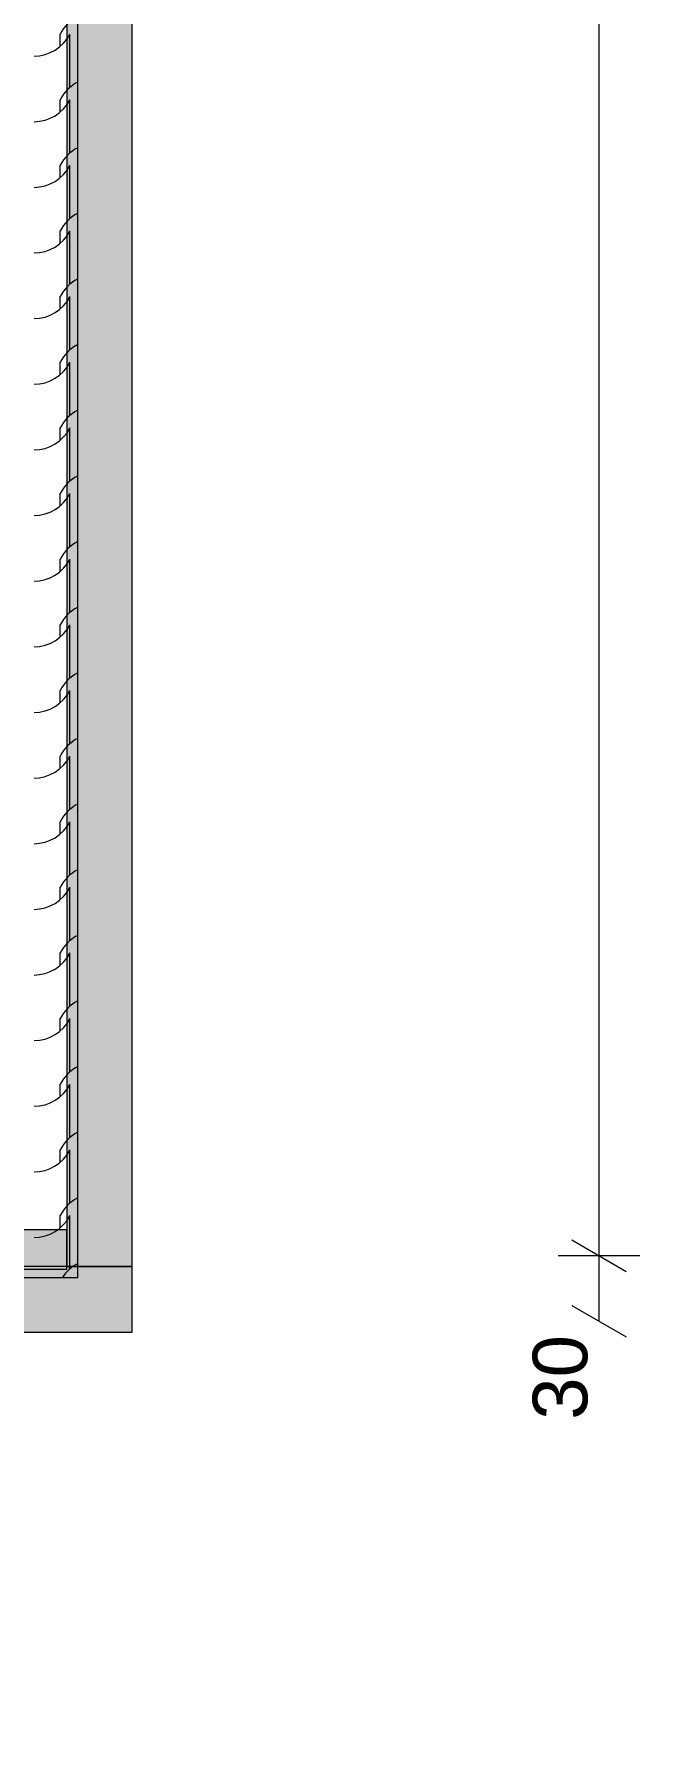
# Model space of a CAD drawing. Header units: feet. Extents: x 2791058 to 2855058, y -67651 to -26651.
# Drawn here: x 2835218 to 2837993, y -51758 to -43962 of the extents above; entities that cross this region are included whole.
import ezdxf

# ---------------------------------------------------------------- set-up
doc = ezdxf.new("R2010")
doc.units = ezdxf.units.FT
doc.header["$MEASUREMENT"] = 0
doc.layers.add('Dimensioning - General', color=7, linetype='Continuous')
doc.layers.add('Exterior walls', color=7, linetype='Continuous')
for name, color, linetype, lineweight in [('Dimensioning - General_Pen_No__1', 7, 'Continuous', 0), ('Exterior walls_Pen_No__1', 7, 'Continuous', 0), ('Structural - Bearing_Pen_No__1', 7, 'Continuous', 0), ('Structural - Bearing_Pen_No__13', 54, 'Continuous', 0)]:
    doc.layers.add(name, color=color, linetype=linetype, lineweight=lineweight)
doc.layers.add('Exterior walls_Pen_No__85', color=7, linetype='Continuous', lineweight=0, true_color=0x80c2ff)
doc.layers.add('Structural - Bearing_Pen_No__82', color=7, linetype='Continuous', lineweight=0, true_color=0xaaaaaa)
doc.styles.add('GENERATED_STYLE_2', font='arial.ttf')
doc.dimstyles.new('GENERATED_STYLE__1', dxfattribs={"dimtxt": 250, "dimasz": 190, "dimexe": 0.18, "dimexo": 3, "dimgap": 0.09, "dimtad": 1, "dimlfac": 0.001, "dimzin": 0, "dimdsep": 46, "dimtxsty": 'GENERATED_STYLE_2', "dimblk": 'ARROWHEAD_2', "dimblk1": 'ARROWHEAD_2', "dimblk2": 'ARROWHEAD_2', "dimcen": 0.09, "dimclrd": 7, "dimclre": 7, "dimclrt": 7, "dimadec": 0, "dimazin": 0, "dimtfac": 1, "dimtdec": 4, "dimtmove": 0, "dimatfit": 3, "dimfxl": 1, "dimtolj": 1, "dimtzin": 0, "dimarcsym": 0})
doc.dimstyles.new('GENERATED_STYLE__2', dxfattribs={"dimtxt": 250, "dimasz": 190, "dimexe": 0.18, "dimexo": 3, "dimgap": 0.09, "dimtad": 1, "dimtih": 1, "dimtoh": 1, "dimlfac": 0.001, "dimzin": 0, "dimdsep": 46, "dimtxsty": 'GENERATED_STYLE_2', "dimblk": 'ARROWHEAD_2', "dimblk1": 'ARROWHEAD_2', "dimblk2": 'ARROWHEAD_2', "dimcen": 0.09, "dimclrd": 7, "dimclre": 7, "dimclrt": 7, "dimadec": 0, "dimazin": 0, "dimtfac": 1, "dimtdec": 4, "dimtmove": 0, "dimatfit": 3, "dimfxl": 1, "dimtolj": 1, "dimtzin": 0, "dimarcsym": 0})

# ---------------------------------------------------------------- blocks, each defined once
blk = doc.blocks.new('*X3', base_point=(2247653.8, -76425))
at = {"layer": 'Structural - Bearing_Pen_No__82', "color": 253, "linetype": 'Continuous', "lineweight": 0, "true_color": 0xaaaaaa}
for p, q in [((2835338.4, -44018.3), (2835338.4, -43962.3)), ((2835382.4, -44084.2), (2835382.4, -43962.3)), ((2835382.4, -44206.2), (2835382.4, -44084.2)), ((2835338.4, -44319), (2835338.4, -44263)), ((2835382.4, -44384.9), (2835382.4, -44263)), ((2835382.4, -44506.8), (2835382.4, -44384.9)), ((2835338.4, -44619.7), (2835338.4, -44563.6)), ((2835382.4, -44685.6), (2835382.4, -44563.6)), ((2835382.4, -44807.5), (2835382.4, -44685.6)), ((2835338.4, -44920.4), (2835338.4, -44864.3)), ((2835382.4, -44986.2), (2835382.4, -44864.3)), ((2835382.4, -45108.2), (2835382.4, -44986.2)), ((2835338.4, -45221), (2835338.4, -45165)), ((2835382.4, -45286.9), (2835382.4, -45165)), ((2835382.4, -45408.8), (2835382.4, -45286.9)), ((2835338.4, -45521.7), (2835338.4, -45465.6)), ((2835382.4, -45587.6), (2835382.4, -45465.6)), ((2835382.4, -45709.5), (2835382.4, -45587.6)), ((2835338.4, -45822.4), (2835338.4, -45766.3)), ((2835382.4, -45888.3), (2835382.4, -45766.3)), ((2835382.4, -46010.2), (2835382.4, -45888.3)), ((2835338.4, -46123), (2835338.4, -46067)), ((2835382.4, -46188.9), (2835382.4, -46067)), ((2835382.4, -46310.9), (2835382.4, -46188.9)), ((2835338.4, -46423.7), (2835338.4, -46367.7)), ((2835382.4, -46489.6), (2835382.4, -46367.7)), ((2835382.4, -46611.5), (2835382.4, -46489.6)), ((2835338.4, -46724.4), (2835338.4, -46668.3)), ((2835382.4, -46790.3), (2835382.4, -46668.3)), ((2835382.4, -46912.2), (2835382.4, -46790.3)), ((2835338.4, -47025.1), (2835338.4, -46969)), ((2835382.4, -47090.9), (2835382.4, -46969)), ((2835382.4, -47212.9), (2835382.4, -47090.9)), ((2835338.4, -47325.7), (2835338.4, -47269.7)), ((2835382.4, -47391.6), (2835382.4, -47269.7)), ((2835382.4, -47513.6), (2835382.4, -47391.6)), ((2835338.4, -47626.4), (2835338.4, -47570.3)), ((2835382.4, -47692.3), (2835382.4, -47570.3)), ((2835382.4, -47814.2), (2835382.4, -47692.3)), ((2835338.4, -47927.1), (2835338.4, -47871)), ((2835382.4, -47993), (2835382.4, -47871)), ((2835382.4, -48114.9), (2835382.4, -47993)), ((2835338.4, -48227.8), (2835338.4, -48171.7)), ((2835382.4, -48293.6), (2835382.4, -48171.7)), ((2835382.4, -48415.6), (2835382.4, -48293.6)), ((2835338.4, -48528.4), (2835338.4, -48472.4)), ((2835382.4, -48594.3), (2835382.4, -48472.4)), ((2835382.4, -48716.2), (2835382.4, -48594.3)), ((2835338.4, -48829.1), (2835338.4, -48773)), ((2835382.4, -48895), (2835382.4, -48773)), ((2835382.4, -49016.9), (2835382.4, -48895)), ((2835338.4, -49129.8), (2835338.4, -49073.7)), ((2835382.4, -49195.6), (2835382.4, -49073.7)), ((2835382.4, -49317.6), (2835382.4, -49195.6)), ((2835338.4, -49430.4), (2835338.4, -49374.4)), ((2835382.4, -49496.3), (2835382.4, -49374.4)), ((2835382.4, -49618.3), (2835382.4, -49496.3))]:
    blk.add_line(p, q, dxfattribs=at)
for centre, radius, start, end in [((2835502.7, -44044.9), 183.9, 117.35434, 153.29562), ((2835217.6, -43878.4), 184.9, 270.17051, 333.01148), ((2835502.7, -44345.6), 183.9, 117.35434, 153.29562), ((2835217.6, -44179), 184.9, 270.17051, 333.01148), ((2835502.7, -44646.2), 183.9, 117.35434, 153.29562), ((2835217.6, -44479.7), 184.9, 270.17051, 333.01148), ((2835502.7, -44946.9), 183.9, 117.35434, 153.29562), ((2835217.6, -44780.4), 184.9, 270.17051, 333.01148), ((2835502.7, -45247.6), 183.9, 117.35434, 153.29562), ((2835217.6, -45081), 184.9, 270.17051, 333.01148), ((2835502.7, -45548.3), 183.9, 117.35434, 153.29562), ((2835217.6, -45381.7), 184.9, 270.17051, 333.01148), ((2835502.7, -45848.9), 183.9, 117.35434, 153.29562), ((2835217.6, -45682.4), 184.9, 270.17051, 333.01148), ((2835502.7, -46149.6), 183.9, 117.35434, 153.29562), ((2835217.6, -45983.1), 184.9, 270.17051, 333.01148), ((2835502.7, -46450.3), 183.9, 117.35434, 153.29562), ((2835217.6, -46283.7), 184.9, 270.17051, 333.01148), ((2835502.7, -46751), 183.9, 117.35434, 153.29562), ((2835217.6, -46584.4), 184.9, 270.17051, 333.01148), ((2835502.7, -47051.6), 183.9, 117.35434, 153.29562), ((2835217.6, -46885.1), 184.9, 270.17051, 333.01148), ((2835502.7, -47352.3), 183.9, 117.35434, 153.29562), ((2835217.6, -47185.8), 184.9, 270.17051, 333.01148), ((2835502.7, -47653), 183.9, 117.35434, 153.29562), ((2835217.6, -47486.4), 184.9, 270.17051, 333.01148), ((2835502.7, -47953.6), 183.9, 117.35434, 153.29562), ((2835217.6, -47787.1), 184.9, 270.17051, 333.01148), ((2835502.7, -48254.3), 183.9, 117.35434, 153.29562), ((2835217.6, -48087.8), 184.9, 270.17051, 333.01148), ((2835502.7, -48555), 183.9, 117.35434, 153.29562), ((2835217.6, -48388.4), 184.9, 270.17051, 333.01148), ((2835502.7, -48855.7), 183.9, 117.35434, 153.29562), ((2835217.6, -48689.1), 184.9, 270.17051, 333.01148), ((2835502.7, -49156.3), 183.9, 117.35434, 153.29562), ((2835217.6, -48989.8), 184.9, 270.17051, 333.01148), ((2835502.7, -49457), 183.9, 117.35434, 153.29562), ((2835217.6, -49290.5), 184.9, 270.17051, 333.01148), ((2835502.7, -49757.7), 183.9, 117.35434, 147.37355)]:
    blk.add_arc(centre, radius, start, end, dxfattribs=at)
blk = doc.blocks.new('Fill_2', base_point=(2247653.8, -74225))
at = {"layer": 'Structural - Bearing_Pen_No__1', "color": 7, "linetype": 'Continuous', "lineweight": 0}
for p, q in [((2835418.2, -49658.5), (2835418.2, -43783.5)), ((2819418.2, -49658.5), (2835418.2, -49658.5))]:
    blk.add_line(p, q, dxfattribs=at)
at = {"layer": 'Structural - Bearing_Pen_No__82', "color": 253, "linetype": 'Continuous', "lineweight": 0, "true_color": 0xaaaaaa}
blk.add_blockref('*X3', (2247653.8, -76425), dxfattribs=at)
blk = doc.blocks.new('Wall_1', base_point=(2835368.2, -49620.1))
at = {"layer": 'Exterior walls_Pen_No__85', "linetype": 'Continuous', "lineweight": 0, "true_color": 0x80c2ff}
blk.add_hatch(color=151, dxfattribs=at).paths.add_polyline_path([(2831018.2, -49440.1), (2831018.2, -49620.1), (2835368.2, -49620.1), (2835368.2, -49440.1)])
at = {"layer": 'Exterior walls_Pen_No__1', "color": 7, "linetype": 'Continuous', "lineweight": 0, "flags": 128}
for points in [[(2835368.2, -49440.1), (2820018.2, -49440.1)], [(2835368.2, -49620.1), (2835368.2, -49440.1)], [(2820018.2, -49620.1), (2835368.2, -49620.1)]]:
    blk.add_lwpolyline(points, dxfattribs=at)
blk = doc.blocks.new('*D139', base_point=(2247653.8, -76425))
at = {"layer": 'Dimensioning - General_Pen_No__1', "color": 7, "linetype": 'Continuous', "lineweight": 0, "transparency": 16777216}
for p, q in [((2835668.2, -58979.1), (2835668.2, -59354.1)), ((2835596, -59291.6), (2835740.3, -59041.6)), ((2835668.2, -59166.6), (2820068.2, -59166.6)), ((2835790.4, -59166.6), (2835668.2, -59166.6))]:
    blk.add_line(p, q, dxfattribs=at)
blk = doc.blocks.new('ARROWHEAD_2')
at = {"color": 0, "linetype": 'Continuous', "lineweight": 0}
for p, q in [((-0.378, -0.655), (0.378, 0.655)), ((0, 0), (-1, 0))]:
    blk.add_line(p, q, dxfattribs=at)
blk = doc.blocks.new('*D140', base_point=(2247653.8, -76425))
at = {"layer": 'Dimensioning - General_Pen_No__1', "color": 7, "linetype": 'Continuous', "lineweight": 0, "transparency": 16777216}
for p, q in [((2820068.2, -58979.1), (2820068.2, -59354.1)), ((2819996, -59291.6), (2820140.3, -59041.6)), ((2835596, -59291.6), (2835740.3, -59041.6)), ((2820068.2, -59166.6), (2819768.2, -59166.6)), ((2835668.2, -59166.6), (2820068.2, -59166.6))]:
    blk.add_line(p, q, dxfattribs=at)
at = {"layer": 'Dimensioning - General_Pen_No__1', "color": 7, "lineweight": 0, "transparency": 16777216, "char_height": 250, "attachment_point": 7, "style": 'GENERATED_STYLE_2'}
for s, insert in [('\\A1;30', (2820140.4, -59116.6)), ('\\A1;15.60', (2827630.5, -59116.6))]:
    blk.add_mtext(s, dxfattribs=dict(at, insert=insert))
blk = doc.blocks.new('*D143', base_point=(2247653.8, -76425))
at = {"layer": 'Dimensioning - General_Pen_No__1', "color": 7, "linetype": 'Continuous', "lineweight": 0, "transparency": 16777216}
for p, q in [((2820068.2, -59739.1), (2820068.2, -60114.1)), ((2835668.2, -59739.1), (2835668.2, -60114.1)), ((2819996, -60051.6), (2820140.3, -59801.6)), ((2835596, -60051.6), (2835740.3, -59801.6)), ((2820068.2, -59926.6), (2803568.2, -59926.6)), ((2835668.2, -59926.6), (2820068.2, -59926.6)), ((2835790.4, -59926.6), (2835668.2, -59926.6))]:
    blk.add_line(p, q, dxfattribs=at)
at = {"layer": 'Dimensioning - General_Pen_No__1', "color": 7, "lineweight": 0, "transparency": 16777216, "insert": (2827440.7, -59876.6), "char_height": 250, "attachment_point": 7, "style": 'GENERATED_STYLE_2'}
blk.add_mtext('\\A1;15.60', dxfattribs=at)
blk = doc.blocks.new('*D151', base_point=(2247653.8, -76425))
at = {"layer": 'Dimensioning - General_Pen_No__1', "color": 7, "linetype": 'Continuous', "lineweight": 0, "transparency": 16777216}
for p, q in [((2837805.8, -37908.5), (2837805.8, -37786.3)), ((2837930.8, -37980.7), (2837680.8, -37836.4)), ((2837993.3, -37908.5), (2837618.3, -37908.5)), ((2837805.8, -38208.5), (2837805.8, -37908.5)), ((2837680.8, -38136.4), (2837930.8, -38280.7)), ((2837993.3, -38208.5), (2837618.3, -38208.5)), ((2837805.8, -49558.5), (2837805.8, -38208.5))]:
    blk.add_line(p, q, dxfattribs=at)

msp = doc.modelspace()

# ---------------------------------------------------------------- hatches: boundary and pattern name
at = {"layer": 'Structural - Bearing_Pen_No__13', "linetype": 'Continuous', "lineweight": 0}
for points in [[(2835668.173, -43783.549), (2835368.173, -43783.549), (2835368.173, -49608.549), (2835668.173, -49608.549)], [(2820018.173, -49608.549), (2820018.173, -49908.549), (2835668.173, -49908.549), (2835668.173, -49608.549)]]:
    msp.add_hatch(color=54, dxfattribs=at).paths.add_polyline_path(points)

# ---------------------------------------------------------------- linework, layer by layer
at = {"layer": 'Dimensioning - General', "color": 7, "linetype": 'Continuous', "lineweight": 0}
for p, q in [((2837805.79, -49558.549), (2837805.79, -38208.549)), ((2837680.79, -49486.381), (2837930.79, -49630.718)), ((2837993.29, -49558.549), (2837618.29, -49558.549)), ((2837805.79, -49858.549), (2837805.79, -49558.549)), ((2837680.79, -49786.381), (2837930.79, -49930.718))]:
    msp.add_line(p, q, dxfattribs=at)
at = {"layer": 'Structural - Bearing_Pen_No__1', "color": 7, "linetype": 'Continuous', "lineweight": 0, "flags": 128}
for points in [[(2835668.173, -43783.549), (2835368.173, -43783.549), (2835368.173, -49608.549), (2835668.173, -49608.549)], [(2820018.173, -49608.549), (2820018.173, -49908.549), (2835668.173, -49908.549), (2835668.173, -49608.549)]]:
    msp.add_lwpolyline(points, close=True, dxfattribs=at)

# ---------------------------------------------------------------- block references
at = {"layer": 'Exterior walls', "color": 7, "lineweight": 0}
msp.add_blockref('Wall_1', (2835368.173, -49620.101), dxfattribs=at)
at = {"layer": 'Structural - Bearing_Pen_No__82', "color": 253, "linetype": 'Continuous', "lineweight": 0, "true_color": 0xaaaaaa}
msp.add_blockref('Fill_2', (2247653.822, -74224.967), dxfattribs=at)

# ---------------------------------------------------------------- texts
at = {"layer": 'Dimensioning - General', "color": 7, "lineweight": 0, "insert": (2837755.79, -50310.229), "char_height": 250, "attachment_point": 7, "rotation": 90, "style": 'GENERATED_STYLE_2'}
msp.add_mtext('\\A1;30', dxfattribs=at)

# ---------------------------------------------------------------- dimensions: what is measured, and where the dimension line sits
at = {"layer": 'Dimensioning - General', "color": 7, "linetype": 'Continuous', "lineweight": 0}
dim = msp.add_linear_dim(base=(2837805.79, -37908.549), p1=(2835368.173, -38208.549), p2=(2835668.173, -37908.549), angle=90, dimstyle='GENERATED_STYLE__1', dxfattribs=at)
dim.commit()
dim.dimension.update_dxf_attribs({"geometry": '*D151', "text_midpoint": (2837630.79, -38469.641), "dimtype": 160, "text_rotation": 90})
for base, p1, p2, picture, middle in [((2820068.173, -59926.593), (2835668.173, -49608.549), (2820068.173, -56158.549), '*D143', (2827860.745, -59751.593)), ((2820068.173, -59166.605), (2835668.173, -49608.549), (2820068.173, -56158.549), '*D140', (2828050.46, -58991.605)), ((2835668.17293165, -59166.605349481), (2835668.17293165, -49608.54946713), (2835668.17293165, -49608.54946713), '*D139', (2835660.306632069, -58991.605349481))]:
    dim = msp.add_linear_dim(base=base, p1=p1, p2=p2, angle=180, dimstyle='GENERATED_STYLE__2', dxfattribs=at)
    dim.commit()
    dim.dimension.update_dxf_attribs({"geometry": picture, "text_midpoint": middle, "dimtype": 160})

doc.saveas('drawing.dxf')
